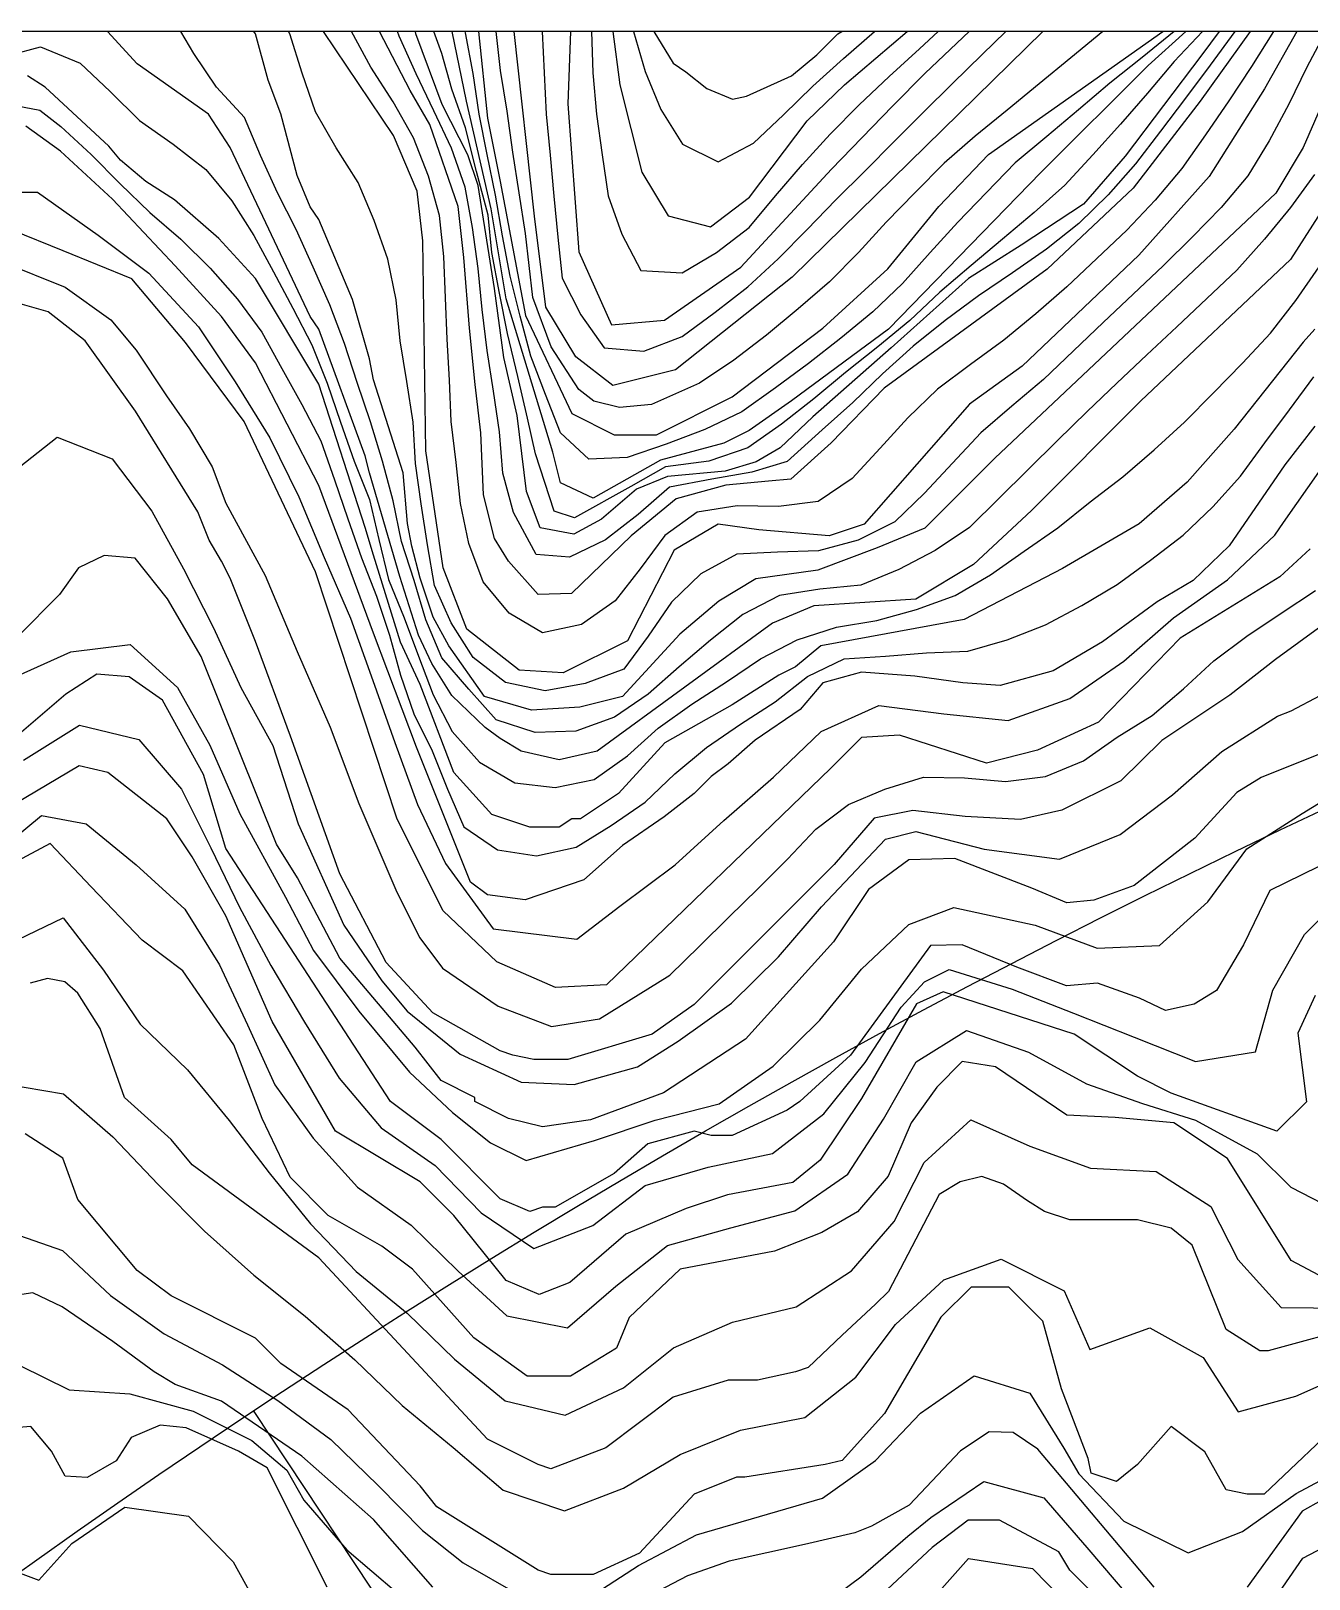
# Model space of a CAD drawing. Header units: millimetres. Extents: x 548366 to 1117317, y 7446967 to 14899125.
# Drawn here: x 551467 to 552242, y 7459477 to 7460415 of the extents above; entities that cross this region are included whole.
import ezdxf

# ---------------------------------------------------------------- set-up
doc = ezdxf.new("R2010")
doc.units = ezdxf.units.MM
doc.header["$MEASUREMENT"] = 0
for name, color, linetype in [('AID5_25K', 2, 'Continuous'), ('CURVA_INTERMEDIÁRIA', 32, 'Continuous'), ('CURVA_MESTRA', 36, 'Continuous'), ('RADIAIS', 222, 'Continuous')]:
    doc.layers.add(name, color=color, linetype=linetype)

msp = doc.modelspace()

# ---------------------------------------------------------------- linework, layer by layer
at = {"layer": 'AID5_25K'}
msp.add_lwpolyline([(549360, 7450410), (559365, 7450410), (559365, 7460415), (549360, 7460415), (549360, 7450410)], dxfattribs=at)
at = {"layer": 'CURVA_INTERMEDIÁRIA'}
for points, elevation in [([(552262.05, 7460326.29), (552230.46, 7460276.94), (552139.74, 7460191.19), (552073.32, 7460124.85), (552038.21, 7460092.07), (552003.19, 7460070.97), (551941.42, 7460066.92), (551916.31, 7460056.4), (551810.12, 7459978.83), (551787.1, 7459973.71), (551764.07, 7459978.83), (551751.28, 7459986.51), (551742.17, 7459993.3), (551721.92, 7460012.72), (551709.83, 7460032), (551701.67, 7460049.12), (551690.43, 7460084.85), (551671.97, 7460147.68), (551669.42, 7460157.91), (551641.27, 7460234.66), (551636.16, 7460242.34), (551587.55, 7460344.67), (551574.5, 7460364.97), (551531.14, 7460395.5), (551513.25, 7460415)], 760), ([(552245.01, 7460328.48), (552230.38, 7460308.46), (552214.53, 7460289.13), (552197.9, 7460270.51), (552179.72, 7460253.34), (552161.55, 7460236.18), (552143.37, 7460219.01), (552125.19, 7460201.84), (552107.03, 7460184.67), (552089.08, 7460167.27), (552071.32, 7460149.67), (552053.64, 7460132), (552035.78, 7460114.51), (552015.03, 7460100.56), (551992.88, 7460089.01), (551969.94, 7460079.5), (551945.07, 7460077.03), (551920.6, 7460073.26), (551898.42, 7460061.76), (551878.83, 7460046.24), (551859.78, 7460030.08), (551841.07, 7460013.49), (551820.54, 7459999.44), (551797.21, 7459991.04), (551772.49, 7459990.19), (551748.8, 7459997.93), (551732.22, 7460016.55), (551715.9, 7460035.5), (551706.18, 7460058.43), (551699.18, 7460082.31), (551691.44, 7460106.07), (551686.5, 7460130.57), (551680.01, 7460154.69), (551672.57, 7460178.56), (551664.64, 7460202.26), (551656.86, 7460226.02), (551648.1, 7460249.39), (551637.86, 7460272.2), (551627.59, 7460294.99), (551616.35, 7460317.32), (551605.88, 7460340.01), (551596.22, 7460362.89), (551579.39, 7460381.35), (551565.47, 7460401.67), (551557.63, 7460415)], 770), ([(552267.56, 7460412.53), (552238.08, 7460344.81), (552221.57, 7460317.13), (552051.2, 7460156.38), (552008.75, 7460113.99), (551979.86, 7460102.21), (551943.9, 7460088.67), (551906.17, 7460083.37), (551883.77, 7460069.82), (551860.15, 7460049.84), (551825.47, 7460012.09), (551799.46, 7460005.64), (551770.18, 7460003.74), (551741.69, 7460012.12), (551720.1, 7460042.65), (551710.59, 7460060.14), (551702.67, 7460083.72), (551697.65, 7460103.1), (551695, 7460116.98), (551692.44, 7460147.68), (551674.53, 7460203.96), (551671.97, 7460216.75), (551661.74, 7460252.57), (551641.27, 7460301.18), (551636.16, 7460308.85), (551628.13, 7460327.87), (551618.25, 7460365.14), (551610.57, 7460385.6), (551602.9, 7460413.75), (551602, 7460415)], 780), ([(552252.08, 7460415.4), (552240.26, 7460393.39), (552229.27, 7460370.94), (552217.51, 7460348.88), (552204.5, 7460327.53), (552188.44, 7460308.48), (552171, 7460290.56), (552153.23, 7460272.99), (552135.07, 7460255.81), (552116.91, 7460238.62), (552098.75, 7460221.44), (552080.59, 7460204.26), (552061.52, 7460188.09), (552042.58, 7460171.79), (552025.54, 7460153.51), (552008.42, 7460135.29), (551990.5, 7460117.97), (551968.32, 7460106.82), (551944.32, 7460100.26), (551919.34, 7460099.5), (551894.64, 7460098.38), (551872.83, 7460086.4), (551855.09, 7460069.17), (551841.04, 7460048.51), (551826.14, 7460028.57), (551802.71, 7460019.84), (551778.58, 7460015.47), (551754.49, 7460020.57), (551734.88, 7460035.62), (551721.58, 7460056.67), (551711.46, 7460079.4), (551707.23, 7460104.03), (551703.37, 7460128.72), (551699.91, 7460153.33), (551698.53, 7460178.28), (551694.65, 7460202.97), (551690.67, 7460227.65), (551688.19, 7460252.52), (551683.18, 7460277.01), (551674.96, 7460300.52), (551665.23, 7460323.55), (551651.82, 7460344.63), (551639.39, 7460366.31), (551631.24, 7460389.82), (551623.7, 7460413.63), (551623.05, 7460415)], 790), ([(552220.09, 7460415), (552206.71, 7460393.88), (552192.9, 7460373.04), (552178.85, 7460352.37), (552164.42, 7460331.95), (552148.34, 7460312.81), (552131.07, 7460294.74), (552113.06, 7460277.41), (552094.88, 7460260.25), (552075.95, 7460243.92), (552056.66, 7460228.02), (552036.44, 7460213.32), (552016.44, 7460198.34), (551998.45, 7460180.98), (551981.57, 7460162.54), (551964.65, 7460144.14), (551944.01, 7460130.31), (551919.96, 7460127.21), (551895.01, 7460127.54), (551870.75, 7460123.74), (551851.08, 7460109.52), (551836.18, 7460089.45), (551820.95, 7460069.96), (551800.48, 7460055.61), (551776.93, 7460050.52), (551756.65, 7460062.62), (551740.99, 7460081.45), (551732.25, 7460104.86), (551727.2, 7460129.08), (551724.6, 7460153.94), (551721.6, 7460178.75), (551720.45, 7460203.72), (551719.15, 7460228.69), (551718.21, 7460253.67), (551717.1, 7460278.65), (551714.5, 7460303.5), (551707.9, 7460327.4), (551698.7, 7460350.62), (551686.39, 7460372.35), (551672.9, 7460393.4), (551661.1, 7460415)], 810), ([(552206.02, 7460415), (552175.62, 7460372.83), (552135.09, 7460320.08), (552082.89, 7460271.02), (551984.09, 7460198.85), (551951.97, 7460165.84), (551927.41, 7460143.76), (551913.9, 7460142.54), (551888.1, 7460140.08), (551857.88, 7460131.75), (551830.59, 7460109.31), (551794.56, 7460074.48), (551774.3, 7460073.86), (551756.4, 7460093.96), (551747.8, 7460107.79), (551741.25, 7460134.19), (551739.54, 7460171.89), (551736.11, 7460201.03), (551732.68, 7460235.31), (551729.25, 7460278.16), (551725.83, 7460309.01), (551708.69, 7460358.72), (551696.69, 7460379.28), (551678.1, 7460415)], 820), ([(552196.62, 7460415), (552181.64, 7460394.67), (552166.75, 7460374.58), (552151.62, 7460354.68), (552136.47, 7460334.79), (552119.85, 7460316.15), (552102.02, 7460298.65), (552082.37, 7460283.2), (552061.87, 7460268.89), (552041.24, 7460254.77), (552021.08, 7460240.01), (552001.63, 7460224.3), (551983.02, 7460207.64), (551965.08, 7460190.23), (551946.44, 7460173.57), (551925.23, 7460154.41), (551903.86, 7460147.93), (551879.54, 7460143.76), (551854, 7460138.87), (551834.85, 7460122.27), (551815.09, 7460107.07), (551793.33, 7460096.39), (551773.06, 7460098.07), (551759.26, 7460123.58), (551752.96, 7460147.48), (551750.92, 7460172.4), (551747.14, 7460197.09), (551743.39, 7460221.79), (551740.44, 7460246.61), (551737.83, 7460271.47), (551734.46, 7460296.24), (551730.02, 7460320.76), (551721.86, 7460344.39), (551711.06, 7460366.9), (551700.35, 7460389.47), (551690.1, 7460412.27), (551689, 7460415)], 830), ([(552187.22, 7460415), (552176.53, 7460401.01), (552130.23, 7460339.57), (552104.81, 7460310.43), (552067.16, 7460285.53), (552035.16, 7460265.32), (551988.34, 7460223.29), (551940.8, 7460181.46), (551921.04, 7460162.66), (551906.45, 7460154.2), (551887.62, 7460148.56), (551852.79, 7460145.27), (551833.96, 7460137.75), (551812.78, 7460119.42), (551795.84, 7460110.49), (551775.6, 7460114.25), (551767.13, 7460136.34), (551761.48, 7460182.4), (551753.4, 7460217.48), (551747.75, 7460259.31), (551737.86, 7460321.81), (551731.74, 7460340.29), (551716.2, 7460370.84), (551700.2, 7460413.6), (551699.9, 7460415)], 840), ([(552166.84, 7460415), (552144.06, 7460394.51), (552079.29, 7460329.83), (551986.65, 7460234.66), (551927.81, 7460191.17), (551902.22, 7460173.26), (551886.87, 7460165.59), (551848.5, 7460155.36), (551807.56, 7460132.33), (551787.82, 7460141.58), (551783.2, 7460160.05), (551754.86, 7460253.03), (551745.9, 7460307.6), (551730.82, 7460372.81), (551722.19, 7460415)], 860), ([(552159.91, 7460415), (552140.37, 7460399.4), (552120.85, 7460383.8), (552101.78, 7460367.63), (552082.72, 7460351.45), (552063.54, 7460335.42), (552046.16, 7460317.46), (552028.8, 7460299.46), (552011.9, 7460281.04), (551995.2, 7460262.44), (551977.22, 7460245.15), (551957.88, 7460229.3), (551938.23, 7460213.85), (551918.12, 7460199.01), (551897.77, 7460184.5), (551875.25, 7460173.8), (551851.87, 7460164.95), (551828.25, 7460156.92), (551804.96, 7460155.94), (551787.93, 7460171.77), (551778.69, 7460194.98), (551769.85, 7460218.36), (551763.3, 7460242.47), (551757.33, 7460266.75), (551752.76, 7460291.32), (551748.49, 7460315.96), (551743.46, 7460340.44), (551738.63, 7460364.97), (551734.85, 7460389.67), (551730.29, 7460414.25), (551730.14, 7460415)], 870), ([(551738.09, 7460415), (551743.61, 7460362.58), (551751.28, 7460324.2), (551766.55, 7460243.01), (551794.77, 7460183.5), (551820.36, 7460170.71), (551845.94, 7460170.71), (551891.99, 7460193.73), (551946.93, 7460235.31), (551986.35, 7460271.3), (552017.2, 7460309.01), (552047.24, 7460340.57), (552152.97, 7460415)], 880), ([(552116.58, 7460415), (552097.25, 7460399.15), (552077.92, 7460383.29), (552058.59, 7460367.44), (552039.26, 7460351.58), (552020.37, 7460335.23), (552002.81, 7460317.43), (551985.32, 7460299.57), (551968.51, 7460281.07), (551951, 7460263.29), (551932.01, 7460247.03), (551912.76, 7460231.08), (551892.99, 7460215.79), (551872.19, 7460202.03), (551842.99, 7460189.05), (551823.56, 7460187.11), (551808.02, 7460190.99), (551798.96, 7460198.12), (551782.12, 7460224.02), (551771.11, 7460253.81), (551766.57, 7460292.58), (551762.79, 7460317.29), (551759.02, 7460342.01), (551755.47, 7460366.75), (551751.41, 7460391.41), (551748.93, 7460415)], 890), ([(551776.81, 7460415), (551777.93, 7460390.02), (551779.2, 7460365.06), (551781.6, 7460340.18), (551783.86, 7460315.28), (551786.32, 7460290.4), (551788.9, 7460265.53), (551800.21, 7460243.29), (551814.33, 7460223.3), (551838.4, 7460221.39), (551861.54, 7460230.2), (551881.64, 7460245.06), (551901.47, 7460260.27), (551919.85, 7460277.22), (551937.31, 7460295.11), (551954.78, 7460312.99), (551972.44, 7460330.69), (551990.09, 7460348.39), (552007.77, 7460366.07), (552025.55, 7460383.64), (552043.39, 7460401.15), (552057.9, 7460415)], 910), ([(551793.86, 7460415), (551792.33, 7460371.28), (551798.94, 7460281.62), (551818.79, 7460237.26), (551850.93, 7460240.09), (551897.24, 7460272.18), (551952.06, 7460331.64), (551989.12, 7460369.91), (552008.97, 7460389.73), (552035.61, 7460415)], 920), ([(551806.71, 7460415), (551807.53, 7460389.94), (551809.65, 7460365.06), (551813.19, 7460340.31), (551816.74, 7460315.56), (551824.94, 7460292.32), (551836.64, 7460270.31), (551861.51, 7460268.72), (551882.43, 7460281.06), (551902.12, 7460296.29), (551918.25, 7460315.39), (551934.47, 7460334.42), (551951.3, 7460352.87), (551968.97, 7460370.57), (551987.07, 7460387.8), (552005.57, 7460404.61), (552016.76, 7460415)], 930), ([(551819.55, 7460415), (551823.91, 7460382.65), (551837.14, 7460329.8), (551853.21, 7460303.37), (551878.72, 7460296.77), (551902.35, 7460314.7), (551937.32, 7460360.94), (551960.01, 7460382.65), (551997.9, 7460415)], 940), ([(551844.38, 7460415), (551856.17, 7460395.84), (551863.85, 7460390.72), (551876.64, 7460380.49), (551892.08, 7460374.14), (551900.65, 7460375.86), (551927.81, 7460388.16), (551943.16, 7460400.95), (551955.95, 7460413.75), (551958.46, 7460415)], 960), ([(552245.04, 7460234.66), (552238.08, 7460226.71), (552196.15, 7460173.98), (552167.68, 7460141.92), (552138.7, 7460116.59), (552092.11, 7460089.71), (552032.59, 7460058.69), (551945.63, 7460042.66), (551930.36, 7460030), (551920.13, 7460024.88), (551891.99, 7460006.97), (551851.06, 7459983.95), (551822.91, 7459953.25), (551799.89, 7459937.9), (551794.77, 7459937.9), (551787.1, 7459932.78), (551769.19, 7459932.78), (551746.17, 7459940.46), (551723.14, 7459966.04), (551702.72, 7460019.4), (551690.81, 7460044.93), (551674.45, 7460097.78), (551669.42, 7460114.42), (551641.27, 7460201.4), (551602.9, 7460265.36), (551580.67, 7460289.67), (551553.94, 7460313.03), (551536.38, 7460324.2), (551521.03, 7460337), (551514.05, 7460345.64), (551475.49, 7460381.31), (551464.75, 7460388.16)], 740), ([(551448.91, 7460371.83), (551472.14, 7460367.49), (551484.89, 7460357.45), (551503.26, 7460340.48), (551520.91, 7460322.82), (551538.91, 7460305.47), (551557.76, 7460289.13), (551575.56, 7460271.58), (551592.03, 7460252.85), (551606.72, 7460232.75), (551618.9, 7460210.92), (551631.07, 7460189.09), (551642.57, 7460166.94), (551650.75, 7460143.32), (551658.96, 7460119.71), (551667.16, 7460096.09), (551676.28, 7460072.84), (551684.1, 7460049.12), (551690.75, 7460025.03), (551698.98, 7460001.55), (551710.12, 7459979.18), (551719.28, 7459955.91), (551729.28, 7459933.09), (551749.75, 7459919.08), (551773.33, 7459915.53), (551797.43, 7459920.67), (551818.47, 7459933.91), (551839.07, 7459948.06), (551857.15, 7459965.25), (551876.3, 7459981.07), (551896.93, 7459995.18), (551917.89, 7460008.8), (551937.51, 7460024.17), (551959.87, 7460034.93), (551984.81, 7460036.53), (552009.73, 7460038.51), (552034.7, 7460039.51), (552058.52, 7460046.33), (552081.78, 7460055.49), (552103.85, 7460067.1), (552125.37, 7460079.83), (552145.49, 7460094.64), (552165.29, 7460109.87), (552183.32, 7460127.06), (552199.97, 7460145.66), (552214.87, 7460165.73), (552229.75, 7460185.82), (552244.6, 7460205.81)], 730), ([(552245.04, 7460175.82), (552227.01, 7460152.44), (552193.11, 7460103.27), (552171.32, 7460082.31), (552149.52, 7460069.41), (552116.43, 7460045.22), (552086.57, 7460027.49), (552054.28, 7460018.62), (552031.68, 7460020.23), (552002.63, 7460024.26), (551970.34, 7460026.68), (551946.94, 7460020.23), (551933.21, 7460004.11), (551905.77, 7459985.57), (551889.43, 7459971.16), (551879.2, 7459963.48), (551868.96, 7459953.25), (551850.7, 7459939.19), (551825.5, 7459921.69), (551801.95, 7459900.9), (551766.34, 7459888.87), (551743.61, 7459891.85), (551733.37, 7459899.52), (551700.61, 7459981.31), (551674.53, 7460050.46), (551641.27, 7460140.01), (551602.9, 7460214.2), (551582.43, 7460242.34), (551554.29, 7460273.04), (551516.19, 7460313.43), (551484.72, 7460342.45), (551463.73, 7460357.77)], 720), ([(551435.47, 7460317.76), (551470.77, 7460317.76), (551507.6, 7460291.67), (551538.29, 7460268.65), (551568.44, 7460236.11), (551590.61, 7460202.84), (551611.64, 7460168.83), (551629.12, 7460133.03), (551644.67, 7460096.18), (551660.55, 7460059.47), (551674.02, 7460021.81), (551687.41, 7459984.12), (551701.13, 7459946.55), (551718.14, 7459910.75), (551747.01, 7459871.16), (551797.66, 7459865.02), (551823.75, 7459884.97), (551857.31, 7459909.92), (551886.82, 7459936.91), (551917.03, 7459963.1), (551945.79, 7459990.83), (551980.73, 7460006.53), (552020.17, 7460001.46), (552059.2, 7459997.47), (552096.69, 7460010.89), (552129.36, 7460033.51), (552159.5, 7460059.77), (552192.24, 7460082.67), (552220.95, 7460109.87), (552226.13, 7460117.39), (552248.92, 7460149.96)], 710), ([(551449.28, 7460275.56), (551487.65, 7460260.21), (551515.27, 7460240.26), (551530.62, 7460221.84), (551549.04, 7460194.22), (551562.85, 7460174.27), (551576.66, 7460151.24), (551584.95, 7460129.3), (551608.87, 7460085.4), (551628.28, 7460039.35), (551648.12, 7459993.48), (551665.67, 7459947.13), (551688.7, 7459893.41), (551702.51, 7459865.79), (551716.32, 7459847.37), (551750.08, 7459824.35), (551782.31, 7459812.08), (551811.47, 7459816.68), (551854.2, 7459843.18), (551872.02, 7459860.71), (551889.85, 7459878.24), (551907.68, 7459895.76), (551925.4, 7459913.39), (551942.56, 7459931.57), (551962.34, 7459946.52), (551984.42, 7459955.88), (552007.84, 7459963.13), (552032.81, 7459962.75), (552057.68, 7459960.51), (552081.93, 7459963.55), (552104.8, 7459973.12), (552125.37, 7459987.29), (552146.5, 7460000.49), (552165.48, 7460016.73), (552183.93, 7460033.6), (552203.91, 7460048.53), (552224.68, 7460062.45), (552245.45, 7460076.34)], 690), ([(552261.45, 7460063.79), (552221.27, 7460034.49), (552193.54, 7460012.82), (552152.35, 7459985.33), (552127.44, 7459960.84), (552091.67, 7459943.18), (552066.76, 7459937.56), (552033.2, 7459939.37), (552001.45, 7459942.98), (551977.95, 7459938.37), (551953.84, 7459910.27), (551868.96, 7459825.33), (551843.38, 7459807.42), (551792.21, 7459792.07), (551771.75, 7459792.07), (551758.96, 7459794.63), (551751.28, 7459797.19), (551710.35, 7459820.22), (551682.21, 7459850.91), (551654.07, 7459904.64), (551624.2, 7459987.95), (551602.9, 7460045.35), (551587.55, 7460083.72), (551582.43, 7460093.96), (551574.76, 7460106.75), (551568.06, 7460123.95), (551530.28, 7460184.96), (551499.74, 7460227.51), (551477.24, 7460245.17), (551460.36, 7460249.98)], 680), ([(551451.97, 7460144.89), (551482.76, 7460169.24), (551516.04, 7460156.06), (551540.2, 7460124.38), (551559.27, 7460089.33), (551577.55, 7460053.75), (551594.14, 7460017.4), (551613.41, 7459982.41), (551628.84, 7459934.85), (551656.47, 7459873.46), (551679.49, 7459839.7), (551694.83, 7459821.28), (551727.06, 7459795.19), (551763.9, 7459778.31), (551796.12, 7459776.78), (551834.49, 7459787.52), (551859.21, 7459803.14), (551891.49, 7459826.25), (551920.04, 7459854.19), (551946.1, 7459884.5), (551984.89, 7459925.64), (552003.31, 7459930.25), (552044.75, 7459919.5), (552090.29, 7459913.45), (552127.11, 7459928.33), (552158.84, 7459952.39), (552188.77, 7459978.67), (552222.55, 7460000.02), (552230.77, 7460003.32), (552266.04, 7460021.95)], 670), ([(552268.56, 7459985.39), (552212.53, 7459962.93), (552197.81, 7459953.94), (552172.45, 7459926.16), (552135.64, 7459897.57), (552111.1, 7459888.58), (552094.75, 7459886.95), (552073.48, 7459895.94), (552026.85, 7459913.91), (551999.04, 7459913.09), (551974.51, 7459895.12), (551953.24, 7459863.26), (551900.07, 7459804.43), (551850.18, 7459771.75), (551806.01, 7459755.41), (551776.86, 7459751.14), (551756.4, 7459756.26), (551735.93, 7459766.49), (551735.93, 7459769.05), (551715.47, 7459779.28), (551699.67, 7459799.53), (551654.07, 7459853.47), (551628.48, 7459902.08), (551615.69, 7459922.55), (551570.05, 7460036.19), (551549.6, 7460071.32), (551529.97, 7460095.83), (551511.16, 7460097.46), (551495.62, 7460090.11), (551484.16, 7460073.77), (551458.81, 7460048.44)], 660), ([(552247.07, 7459908.81), (552217.76, 7459894.55), (552201.98, 7459861.52), (552185.45, 7459833.75), (552171.92, 7459825.5), (552154.64, 7459821.74), (552138.85, 7459829.25), (552113.3, 7459838.26), (552094.52, 7459836.75), (552064.46, 7459848.01), (552031.39, 7459861.52), (552012.23, 7459861.15), (551963.62, 7459794.63), (551932.92, 7459766.49), (551925.25, 7459761.37), (551891.99, 7459746.02), (551879.2, 7459746.02), (551868.96, 7459748.58), (551840.82, 7459740.91), (551820.36, 7459723), (551784.54, 7459702.53), (551776.86, 7459702.53), (551769.19, 7459699.97), (551751.28, 7459707.65), (551715.47, 7459743.47), (551684.77, 7459766.49), (551584.99, 7459919.99), (551571.36, 7459964.68), (551546.56, 7460009.71), (551526.27, 7460023.97), (551506.74, 7460025.47), (551487.95, 7460013.46), (551451.13, 7459981.94)], 640), ([(551462.33, 7459973.44), (551496.22, 7459994.67), (551532.2, 7459985.94), (551558.03, 7459955.9), (551575.96, 7459920.3), (551593.23, 7459884.26), (551612.19, 7459849.04), (551632.74, 7459814.74), (551653.63, 7459780.63), (551679.21, 7459750.68), (551711.94, 7459727.81), (551739.77, 7459699.1), (551771.7, 7459677.41), (551807.54, 7459691.32), (551839.16, 7459715.57), (551877.36, 7459726.81), (551916.34, 7459735.04), (551947.42, 7459759.11), (551972.47, 7459790.16), (551994.32, 7459823.67), (552008.59, 7459839.05), (552023.54, 7459846.61), (552061.61, 7459834.71), (552098.79, 7459820.12), (552135.65, 7459805.55), (552172.81, 7459790.77), (552209.06, 7459796.73), (552219.69, 7459834.1), (552238.78, 7459867.78), (552263.52, 7459892.42)], 630), ([(552245.3, 7459830.85), (552234.87, 7459807.93), (552240.08, 7459766.27), (552222.01, 7459748.58), (552158.05, 7459771.61), (552137.59, 7459781.84), (552099.21, 7459807.42), (552019.91, 7459833.01), (552003.74, 7459825.72), (551970.36, 7459768.42), (551945.33, 7459730.92), (551928.65, 7459717.38), (551889.01, 7459710.09), (551863.98, 7459701.76), (551827.48, 7459686.13), (551793.58, 7459656.97), (551774.81, 7459649.67), (551754.99, 7459658.01), (551723.14, 7459697.42), (551702.67, 7459717.88), (551651.51, 7459748.58), (551613.13, 7459815.1), (551584.99, 7459879.06), (551564.52, 7459914.87), (551549.17, 7459937.9), (551513.36, 7459966.04), (551495.95, 7459969.93), (551437.55, 7459935.56)], 620), ([(551426.64, 7459901.51), (551473.21, 7459939.93), (551500.31, 7459934.84), (551530.67, 7459910), (551560.06, 7459883.16), (551581.2, 7459849.32), (551598.02, 7459813.03), (551614.64, 7459776.64), (551637.84, 7459744.31), (551664.72, 7459714.73), (551697.22, 7459691.53), (551725.89, 7459663.74), (551755.32, 7459636.7), (551791.99, 7459629.32), (551821.4, 7459654.71), (551852.75, 7459679.25), (551891.19, 7459690), (551929.84, 7459700.25), (551962.02, 7459722.43), (551983.58, 7459755.93), (552003.39, 7459790.64), (552034.06, 7459809.63), (552071.64, 7459796.45), (552106.71, 7459777.34), (552140.7, 7459765.43), (552172.88, 7459755.27), (552210.15, 7459734.94), (552230.48, 7459714.61), (552249.77, 7459704.81)], 610), ([(551453.6, 7459862.19), (551486.39, 7459877.89), (551510.71, 7459846.27), (551533.04, 7459813.35), (551561.7, 7459785.75), (551586.94, 7459755.05), (551611.2, 7459723.29), (551636.21, 7459692.34), (551664, 7459663.58), (551694.95, 7459638.28), (551723.54, 7459610.36), (551754.31, 7459585.07), (551790.74, 7459576.49), (551826.05, 7459593.1), (551856.25, 7459617.2), (551892.02, 7459632.91), (551930.79, 7459642.14), (551964.22, 7459664.03), (551990.16, 7459693.86), (552008.22, 7459729.51), (552036.67, 7459755.46), (552072.34, 7459739.47), (552109.1, 7459726.25), (552148.94, 7459724.08), (552182.16, 7459702.91), (552198.5, 7459670.73), (552224.72, 7459641.63), (552263.88, 7459641.31)], 590), ([(552273.18, 7459630.9), (552216.9, 7459615.55), (552211.78, 7459615.55), (552191.31, 7459628.34), (552170.85, 7459679.51), (552158.05, 7459689.74), (552137.59, 7459694.86), (552096.66, 7459694.86), (552081.31, 7459699.97), (552070.87, 7459706.33), (552056.47, 7459716.47), (552043.24, 7459721.18), (552030.14, 7459717.88), (552017.35, 7459710.21), (551986.65, 7459651.37), (551978.85, 7459643.79), (551958.54, 7459624.93), (551938.04, 7459605.32), (551930.36, 7459602.76), (551907.34, 7459597.64), (551889.43, 7459597.64), (551856.17, 7459587.41), (551815.24, 7459556.71), (551781.98, 7459543.92), (551774.31, 7459546.47), (551743.61, 7459561.82), (551641.27, 7459671.83), (551564.52, 7459728.12), (551551.73, 7459743.47), (551523.59, 7459769.05), (551508.88, 7459810.79), (551495.18, 7459832.25), (551487.39, 7459839.09), (551476.76, 7459841.22), (551466.37, 7459838.39)], 580), ([(551450.75, 7459777.33), (551486.61, 7459771.2), (551516.42, 7459745.1), (551543.85, 7459716.26), (551571.98, 7459687.91), (551601.89, 7459661.41), (551633.08, 7459636.42), (551663.12, 7459610.01), (551691.89, 7459582.32), (551722.73, 7459556.85), (551753.15, 7459530.96), (551790.3, 7459518.54), (551825.97, 7459532.29), (551860.34, 7459552.67), (551897, 7459567.3), (551936.02, 7459574.96), (551966.82, 7459599.52), (551990.96, 7459631.38), (552020.15, 7459658.49), (552054.96, 7459671.08), (552093.26, 7459651.92), (552108.66, 7459616.24), (552145.2, 7459629.32), (552177.4, 7459611.42), (552198.74, 7459578.4), (552233.56, 7459587.96), (552269.58, 7459604.02)], 570), ([(552265.5, 7459577.17), (552214.34, 7459528.57), (552204.1, 7459528.57), (552191.31, 7459531.12), (552178.52, 7459554.15), (552158.05, 7459569.5), (552137.59, 7459546.47), (552124.8, 7459536.24), (552109.45, 7459541.36), (552107.62, 7459550.17), (552091.62, 7459592.4), (552080.2, 7459633.48), (552059.63, 7459654.03), (552036.78, 7459654.03), (552018.49, 7459635.77), (551984.22, 7459577.56), (551958.51, 7459549.03), (551948.27, 7459546.47), (551899.66, 7459538.8), (551894.55, 7459538.8), (551868.96, 7459528.57), (551835.71, 7459492.75), (551807.56, 7459479.96), (551781.98, 7459479.96), (551774.31, 7459482.52), (551712.91, 7459520.89), (551702.67, 7459533.68), (551659.18, 7459579.73), (551618.25, 7459607.87), (551602.9, 7459623.22), (551551.73, 7459648.81), (551531.27, 7459664.16), (551495.34, 7459707.09), (551486.2, 7459732.2), (551463.35, 7459747.03)], 560), ([(551710.35, 7459472.28), (551674.53, 7459513.22), (551631.04, 7459551.59), (551582.43, 7459584.85), (551554.29, 7459595.08), (551541.5, 7459602.76), (551516.42, 7459621.04), (551485.77, 7459642.19), (551467.94, 7459650.54), (551453.45, 7459648.32), (551431.72, 7459629.39), (551410.54, 7459617.15), (551394.38, 7459616.59), (551382.68, 7459621.6), (551369.31, 7459622.16), (551360.95, 7459616.04), (551353.29, 7459591.82), (551344.51, 7459554.15), (551334.92, 7459536.92), (551326.6, 7459513.22), (551308.69, 7459496.51), (551282.69, 7459484.83), (551224.6, 7459466.84)], 540), ([(551322.18, 7459475.52), (551342.64, 7459509.51), (551358.95, 7459546.01), (551377.44, 7459579.78), (551398.23, 7459591.66), (551428.01, 7459592.06), (551460.09, 7459606.51), (551489.97, 7459591.75), (551526.68, 7459589.36), (551565.09, 7459578.94), (551600.7, 7459561.05), (551621.92, 7459543.09), (551632.33, 7459525.02), (551658.31, 7459494.93), (551688.62, 7459468.9)], 530), ([(551646.39, 7459472.28), (551610.03, 7459544.57), (551592.54, 7459554.55), (551560.9, 7459568.69), (551545.08, 7459570.35), (551527.59, 7459562.87), (551518.44, 7459548.73), (551500.95, 7459538.75), (551487.63, 7459539.58), (551479.3, 7459554.55), (551466.81, 7459569.52), (551444.33, 7459567.85), (551415.19, 7459541.25), (551380.22, 7459536.26), (551368.56, 7459527.94), (551351.08, 7459484.7), (551328.6, 7459444.79)], 520), ([(552147.82, 7459472.28), (552077.23, 7459555.87), (552062.18, 7459565.88), (552047.69, 7459566.44), (552030.42, 7459554.75), (551999.21, 7459521.92), (551976.36, 7459509.11), (551966.33, 7459505.22), (551935.68, 7459497.98), (551889.99, 7459487.97), (551864.91, 7459479.06), (551807.56, 7459449.26)], 540), ([(551937.83, 7459454.74), (551969.81, 7459478.43), (551998.42, 7459503.08), (552012.32, 7459514.43), (552044.47, 7459536.34), (552080.94, 7459526.38), (552106.99, 7459496.27), (552132.92, 7459465.85)], 530), ([(552260.39, 7459531.12), (552237.36, 7459518.33), (552204.1, 7459472.28)], 540), ([(551401.99, 7459470.17), (551435.91, 7459489.83), (551471.68, 7459476.44), (551491.7, 7459498.78), (551523.77, 7459520.62), (551562.24, 7459515.25), (551589.4, 7459487.51), (551608.65, 7459452.82)], 510), ([(552119.68, 7459459.49), (552096.66, 7459482.52), (552089.84, 7459493.69), (552054.04, 7459512.81), (552034.89, 7459512.81), (552013.24, 7459496.18), (551979.93, 7459465.42)], 520), ([(552215.37, 7459457.28), (552237.88, 7459489.79), (552272.53, 7459507.98)], 530), ([(552009.3, 7459460.51), (552035.21, 7459489.66), (552074, 7459483.5), (552101.74, 7459455.17)], 510)]:
    msp.add_lwpolyline(points, dxfattribs=dict(at, elevation=elevation))
at = {"layer": 'CURVA_MESTRA'}
for points, elevation in [([(552234.15, 7460415), (552214.68, 7460380.36), (552181.02, 7460327.25), (552138.5, 7460279.45), (552067.62, 7460212.17), (552035.73, 7460189.16), (551971.95, 7460116.57), (551950.68, 7460109.49), (551908.16, 7460113.03), (551883.35, 7460116.57), (551856.78, 7460100.64), (551828.43, 7460045.76), (551789.45, 7460026.29), (551762.87, 7460028.06), (551730.98, 7460052.84), (551716.8, 7460090.02), (551706.17, 7460160.83), (551704.4, 7460288.3), (551700.86, 7460318.4), (551686.68, 7460352.03), (551644.1, 7460415)], 800), ([(552177.03, 7460415), (552159.9, 7460396.82), (552143.71, 7460377.76), (552127.37, 7460358.84), (552110.6, 7460340.31), (552093.64, 7460321.94), (552075.03, 7460305.3), (552055.82, 7460289.3), (552036.72, 7460273.19), (552017.71, 7460256.99), (551999.53, 7460239.84), (551980.26, 7460223.92), (551960.69, 7460208.36), (551941.37, 7460192.5), (551921.73, 7460177.04), (551901.4, 7460162.7), (551877.84, 7460154.68), (551851.41, 7460151.17), (551830.48, 7460139.31), (551796.37, 7460120.41), (551784.07, 7460124.3), (551772.64, 7460159.15), (551767.88, 7460180.63), (551762.05, 7460205.89), (551755.72, 7460232), (551750.85, 7460256.52), (551746.28, 7460281.1), (551743.92, 7460303.67), (551737.01, 7460330.23), (551730.32, 7460356.76), (551721.9, 7460380.08), (551715.93, 7460401.66), (551711.05, 7460415)], 850), ([(552080.18, 7460415), (551928.28, 7460266.11), (551857.53, 7460210.07), (551819.57, 7460200.58), (551797.14, 7460217.83), (551779.02, 7460248), (551772.12, 7460303.18), (551759.76, 7460415)], 900), ([(551832.04, 7460415), (551839.15, 7460390.81), (551848.66, 7460367.73), (551861.76, 7460346.84), (551883.37, 7460336), (551904.86, 7460347.42), (551923.07, 7460364.53), (551940.86, 7460382.04), (551959.43, 7460398.77), (551978.18, 7460415)], 950), ([(551454.63, 7460400.94), (551472.67, 7460405.8), (551496.74, 7460395.96), (551514.89, 7460378.79), (551532.54, 7460361.13), (551553.01, 7460346.85), (551572.75, 7460331.51), (551588.64, 7460312.38), (551602, 7460291.38), (551613.79, 7460269.34), (551625.61, 7460247.31), (551637.14, 7460225.13), (551646.33, 7460201.88), (551654.54, 7460178.27), (551662.72, 7460154.64), (551672.01, 7460131.45), (551677.68, 7460107.15), (551683.55, 7460082.85), (551692.97, 7460059.75), (551701.85, 7460036.41), (551710.73, 7460013.05), (551722.12, 7459990.85), (551738.73, 7459972.23), (551760.14, 7459959.7), (551784.54, 7459956.94), (551808.27, 7459961.74), (551828.51, 7459976.14), (551847.13, 7459992.83), (551867.42, 7460007.36), (551888.46, 7460020.87), (551909.18, 7460034.85), (551931.38, 7460046.31), (551955.12, 7460054.04), (551979.7, 7460058.03), (552003.66, 7460064.77), (552027.14, 7460073.34), (552048.46, 7460085.76), (552068.98, 7460100.02), (552089.39, 7460114.33), (552108.91, 7460129.94), (552128.75, 7460145.14), (552147.67, 7460161.45), (552166.13, 7460178.31), (552183.67, 7460196.13), (552201.18, 7460213.97), (552218.26, 7460232.22), (552233.55, 7460251.97), (552247.83, 7460272.48)], 750), ([(552242.36, 7460101.46), (552223.81, 7460084.46), (552163.51, 7460047.38), (552114.04, 7459996.4), (552076.93, 7459979.41), (552046.01, 7459971.68), (551993.44, 7459988.68), (551970.25, 7459987.13), (551951.69, 7459968.59), (551815.64, 7459837.27), (551784.72, 7459835.73), (551749.16, 7459851.18), (551716.69, 7459882.08), (551688.86, 7459937.69), (551639.38, 7460087.55), (551596.09, 7460178.7), (551560.53, 7460226.6), (551528.06, 7460265.22), (551486.32, 7460282.21), (551455.4, 7460294.57)], 700), ([(551454.68, 7460022.75), (551491.05, 7460039.01), (551526.88, 7460043.53), (551555.76, 7460017.43), (551575.36, 7459982.61), (551593.54, 7459940.99), (551621.17, 7459890.35), (551638.05, 7459858.12), (551665.67, 7459821.28), (551696.37, 7459784.45), (551722.46, 7459759.9), (551745.48, 7459741.48), (551766.97, 7459730.74), (551808.4, 7459743.01), (551845.24, 7459755.29), (551883.96, 7459765.12), (551916.71, 7459787.89), (551945.01, 7459815.77), (551970.27, 7459846.78), (551999.01, 7459873.83), (552026.33, 7459884.21), (552075.64, 7459873.41), (552113.14, 7459859.55), (552150.93, 7459861.19), (552180.17, 7459887.52), (552203.81, 7459919.63), (552237.36, 7459941.04), (552271.44, 7459961.91)], 650), ([(552250.9, 7459659.45), (552230.8, 7459670.26), (552192.15, 7459732.06), (552159.68, 7459753.69), (552124.12, 7459756.78), (552094.74, 7459758.32), (552051.45, 7459787.68), (552031.35, 7459790.77), (552015.89, 7459775.32), (552000.43, 7459753.69), (551986.51, 7459721.24), (551967.96, 7459699.62), (551946.32, 7459687.26), (551917.66, 7459675.83), (551860.45, 7459665.02), (551829.53, 7459635.66), (551821.8, 7459617.13), (551793.97, 7459600.13), (551767.69, 7459600.13), (551735.22, 7459623.31), (551698.11, 7459665.02), (551679.56, 7459678.92), (551647.09, 7459697.46), (551623.9, 7459720.64), (551606.89, 7459756.17), (551589.89, 7459800.97), (551558.97, 7459845.78), (551534.23, 7459864.31), (551503.31, 7459896.76), (551478.57, 7459923.02), (551458.47, 7459912.21)], 600), ([(551191.34, 7459471.48), (551226.73, 7459489.85), (551262.72, 7459505.53), (551297.47, 7459525.08), (551318.79, 7459558.79), (551335.52, 7459595.1), (551349.81, 7459632.36), (551379.37, 7459657.98), (551413.85, 7459674.99), (551451.28, 7459688.48), (551485.85, 7459676.26), (551515.04, 7459649.02), (551547.59, 7459625.83), (551582.85, 7459606.99), (551616.44, 7459585.32), (551648.68, 7459561.79), (551677.33, 7459533.88), (551704.14, 7459506.52), (551728.76, 7459487.06), (551763.38, 7459467.13)], 550), ([(551802.43, 7459464.19), (551835.14, 7459485.32), (551870.22, 7459503.98), (551908.55, 7459515.02), (551946.66, 7459526.12), (551978.8, 7459548.96), (552006.15, 7459577.76), (552038.58, 7459600.21), (552072.36, 7459589.75), (552092.89, 7459556.42), (552102.15, 7459540.93), (552129.43, 7459512.25), (552168.39, 7459492.97), (552201.35, 7459505.88), (552233.72, 7459529.02), (552268.51, 7459547.65)], 550)]:
    msp.add_lwpolyline(points, dxfattribs=dict(at, elevation=elevation))
at = {"layer": 'RADIAIS', "linetype": 'Continuous', "ltscale": 2.5}
msp.add_lwpolyline([(551601.94, 7459578.63), (557125.49, 7451246.87)], dxfattribs=at)
msp.add_circle((554363.71, 7455412.75), 4998.2, dxfattribs=at)
msp.add_point((551601.93, 7459578.59), dxfattribs=at)

doc.saveas('drawing.dxf')
